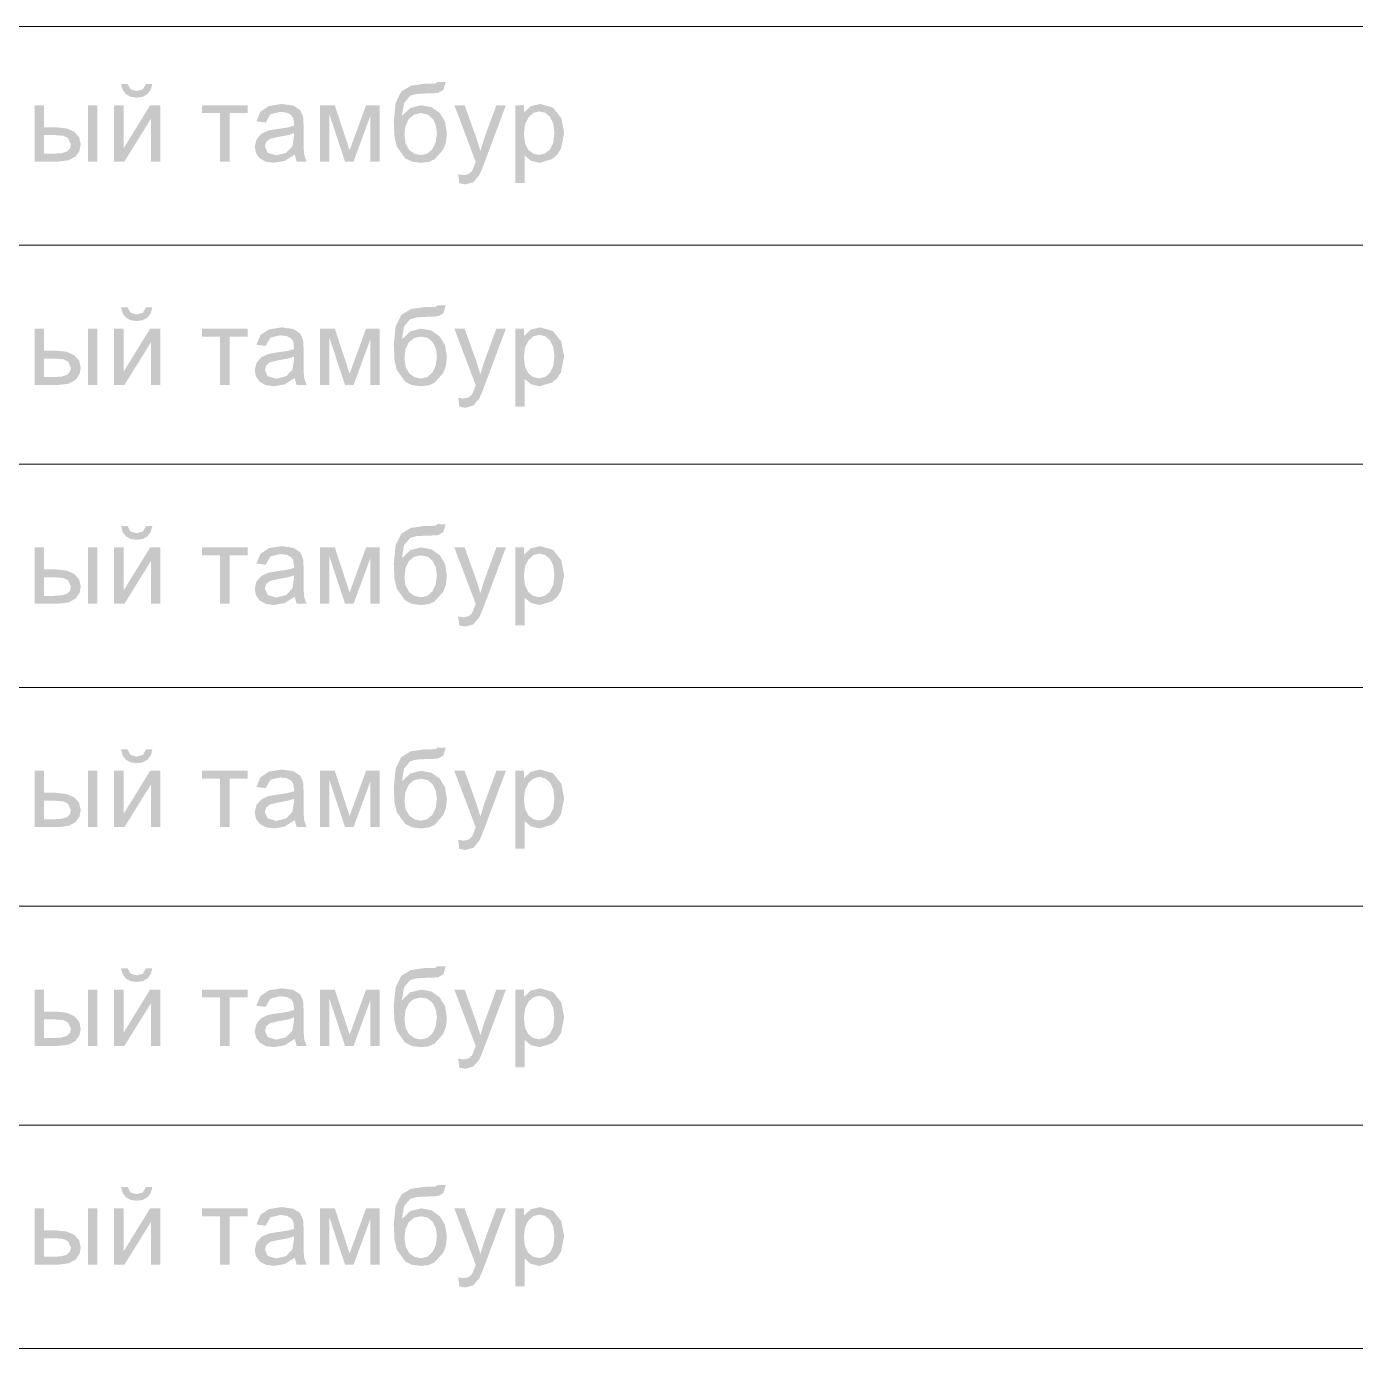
# Model space of a CAD drawing. Header units: millimetres. Extents: x 0 to 420, y 0 to 297.
# Drawn here: x 41.22 to 53.3, y 212.85 to 224.87 of the extents above; entities that cross this region are included whole.
import ezdxf

# ---------------------------------------------------------------- set-up
doc = ezdxf.new("R2010")
doc.units = ezdxf.units.MM

msp = doc.modelspace()

# ---------------------------------------------------------------- hatches: boundary and pattern name
h = msp.add_hatch(color=251)
h.paths.add_polyline_path([(42.01289, 224.159078), (42.099982, 224.159078), (42.099982, 223.768818), (42.340312, 224.159078), (42.434019, 224.159078), (42.434019, 223.646999), (42.347478, 223.646999), (42.347478, 224.035055), (42.106597, 223.646999), (42.01289, 223.646999)], flags=0)
h.paths.add_polyline_path([(42.301727, 224.353106), (42.360707, 224.353106), (42.345893, 224.299776), (42.31661, 224.260502), (42.273546, 224.235973), (42.218494, 224.22798), (42.162752, 224.235904), (42.119826, 224.25995), (42.090129, 224.299293), (42.075729, 224.353106), (42.13526, 224.353106), (42.161718, 224.304048), (42.215737, 224.288062), (42.274717, 224.303497)], flags=0)
h = msp.add_hatch(color=251)
h.paths.add_polyline_path([(44.951554, 224.370745), (45.028173, 224.370194), (45.005022, 224.297984), (44.959822, 224.272077), (44.918757, 224.267874), (44.851233, 224.266565), (44.760765, 224.26126), (44.70461, 224.245619), (44.648386, 224.178922), (44.629093, 224.062064), (44.705712, 224.134825), (44.804931, 224.159078), (44.897122, 224.141715), (44.971949, 224.089625), (45.021559, 224.008183), (45.038095, 223.902763), (45.029551, 223.820908), (45.004471, 223.755589), (44.925647, 223.666843), (44.87149, 223.643278), (44.801624, 223.635424), (44.720182, 223.645759), (44.65941, 223.676765), (44.58224, 223.7837), (44.561914, 223.873066), (44.55523, 224.010801), (44.572249, 224.180369), (44.623581, 224.284204), (44.710811, 224.337052), (44.835248, 224.35476), (44.904701, 224.355311), (44.93612, 224.357516)], flags=0)
h.paths.add_polyline_path([(44.947144, 223.904968), (44.937636, 223.97759), (44.909111, 224.036157), (44.863566, 224.074604), (44.802726, 224.08742), (44.738578, 224.073846), (44.691381, 224.033401), (44.661891, 223.97008), (44.652244, 223.888983), (44.662993, 223.81009), (44.695239, 223.752281), (44.743539, 223.717072), (44.802175, 223.705428), (44.860535, 223.719071), (44.906906, 223.759998), (44.936947, 223.823595)], flags=0)
h = msp.add_hatch(color=251)
h.paths.add_polyline_path([(41.774838, 224.159078), (41.861379, 224.159078), (41.861379, 223.646999), (41.774838, 223.646999)], flags=0)
h.paths.add_polyline_path([(41.289218, 224.159078), (41.375758, 224.159078), (41.375758, 223.958987), (41.486001, 223.958987), (41.581086, 223.948376), (41.651366, 223.917095), (41.69505, 223.867623), (41.709795, 223.802442), (41.69753, 223.742566), (41.661288, 223.692199), (41.598036, 223.65823), (41.505845, 223.646999), (41.289218, 223.646999)], flags=0)
h.paths.add_polyline_path([(41.375758, 223.718657), (41.46726, 223.718657), (41.53754, 223.723618), (41.584669, 223.738501), (41.61099, 223.764408), (41.619947, 223.801891), (41.593488, 223.860871), (41.551665, 223.880714), (41.478836, 223.887329), (41.375758, 223.887329)], flags=0)
for points in [[(42.811043, 224.159078), (43.227211, 224.159078), (43.227211, 224.08742), (43.062397, 224.08742), (43.062397, 223.646999), (42.976408, 223.646999), (42.976408, 224.08742), (42.811043, 224.08742)], [(43.884352, 224.159078), (44.019399, 224.159078), (44.153896, 223.749525), (44.303275, 224.159078), (44.428401, 224.159078), (44.428401, 223.646999), (44.341309, 223.646999), (44.341309, 224.059308), (44.189725, 223.646999), (44.112004, 223.646999), (43.969239, 224.079152), (43.969239, 223.646999), (43.884352, 223.646999)], [(45.150799, 223.449664), (45.141428, 223.531244), (45.191038, 223.523527), (45.236789, 223.533449), (45.265452, 223.559907), (45.276269, 223.58292), (45.292461, 223.62495), (45.300178, 223.645897), (45.105599, 224.159078), (45.199306, 224.159078), (45.305691, 223.862524), (45.342622, 223.744013), (45.378451, 223.860871), (45.488143, 224.159078), (45.574684, 224.159078), (45.380105, 223.63818), (45.352062, 223.567004), (45.331046, 223.521873), (45.27813, 223.459035), (45.207023, 223.439191)], [(42.811043, 222.127078), (43.227211, 222.127078), (43.227211, 222.05542), (43.062397, 222.05542), (43.062397, 221.614999), (42.976408, 221.614999), (42.976408, 222.05542), (42.811043, 222.05542)], [(43.884352, 222.127078), (44.019399, 222.127078), (44.153896, 221.717525), (44.303275, 222.127078), (44.428401, 222.127078), (44.428401, 221.614999), (44.341309, 221.614999), (44.341309, 222.027308), (44.189725, 221.614999), (44.112004, 221.614999), (43.969239, 222.047152), (43.969239, 221.614999), (43.884352, 221.614999)], [(45.150799, 221.417664), (45.141428, 221.499244), (45.191038, 221.491527), (45.236789, 221.501449), (45.265452, 221.527907), (45.276269, 221.55092), (45.292461, 221.592951), (45.300178, 221.613897), (45.105599, 222.127078), (45.199306, 222.127078), (45.305691, 221.830524), (45.342622, 221.712013), (45.378451, 221.828871), (45.488143, 222.127078), (45.574684, 222.127078), (45.380105, 221.60618), (45.352062, 221.535004), (45.331046, 221.489873), (45.27813, 221.427035), (45.207023, 221.407191)], [(42.811043, 220.137411), (43.227211, 220.137411), (43.227211, 220.065753), (43.062397, 220.065753), (43.062397, 219.625332), (42.976408, 219.625332), (42.976408, 220.065753), (42.811043, 220.065753)], [(43.884352, 220.137411), (44.019399, 220.137411), (44.153896, 219.727858), (44.303275, 220.137411), (44.428401, 220.137411), (44.428401, 219.625332), (44.341309, 219.625332), (44.341309, 220.037641), (44.189725, 219.625332), (44.112004, 219.625332), (43.969239, 220.057485), (43.969239, 219.625332), (43.884352, 219.625332)], [(45.150799, 219.427997), (45.141428, 219.509577), (45.191038, 219.50186), (45.236789, 219.511782), (45.265452, 219.53824), (45.276269, 219.561254), (45.292461, 219.603284), (45.300178, 219.62423), (45.105599, 220.137411), (45.199306, 220.137411), (45.305691, 219.840858), (45.342622, 219.722346), (45.378451, 219.839204), (45.488143, 220.137411), (45.574684, 220.137411), (45.380105, 219.616513), (45.352062, 219.545337), (45.331046, 219.500207), (45.27813, 219.437368), (45.207023, 219.417524)], [(42.811043, 218.105411), (43.227211, 218.105411), (43.227211, 218.033753), (43.062397, 218.033753), (43.062397, 217.593332), (42.976408, 217.593332), (42.976408, 218.033753), (42.811043, 218.033753)], [(43.884352, 218.105411), (44.019399, 218.105411), (44.153896, 217.695859), (44.303275, 218.105411), (44.428401, 218.105411), (44.428401, 217.593332), (44.341309, 217.593332), (44.341309, 218.005641), (44.189725, 217.593332), (44.112004, 217.593332), (43.969239, 218.025485), (43.969239, 217.593332), (43.884352, 217.593332)], [(45.150799, 217.395997), (45.141428, 217.477577), (45.191038, 217.46986), (45.236789, 217.479782), (45.265452, 217.50624), (45.276269, 217.529254), (45.292461, 217.571284), (45.300178, 217.59223), (45.105599, 218.105411), (45.199306, 218.105411), (45.305691, 217.808858), (45.342622, 217.690346), (45.378451, 217.807204), (45.488143, 218.105411), (45.574684, 218.105411), (45.380105, 217.584513), (45.352062, 217.513337), (45.331046, 217.468207), (45.27813, 217.405368), (45.207023, 217.385524)], [(42.811043, 216.115745), (43.227211, 216.115745), (43.227211, 216.044087), (43.062397, 216.044087), (43.062397, 215.603666), (42.976408, 215.603666), (42.976408, 216.044087), (42.811043, 216.044087)], [(43.884352, 216.115745), (44.019399, 216.115745), (44.153896, 215.706192), (44.303275, 216.115745), (44.428401, 216.115745), (44.428401, 215.603666), (44.341309, 215.603666), (44.341309, 216.015975), (44.189725, 215.603666), (44.112004, 215.603666), (43.969239, 216.035819), (43.969239, 215.603666), (43.884352, 215.603666)], [(45.150799, 215.406331), (45.141428, 215.487911), (45.191038, 215.480194), (45.236789, 215.490115), (45.265452, 215.516574), (45.276269, 215.539587), (45.292461, 215.581617), (45.300178, 215.602563), (45.105599, 216.115745), (45.199306, 216.115745), (45.305691, 215.819191), (45.342622, 215.70068), (45.378451, 215.817537), (45.488143, 216.115745), (45.574684, 216.115745), (45.380105, 215.594846), (45.352062, 215.523671), (45.331046, 215.47854), (45.27813, 215.415701), (45.207023, 215.395858)], [(42.811043, 214.126078), (43.227211, 214.126078), (43.227211, 214.05442), (43.062397, 214.05442), (43.062397, 213.613999), (42.976408, 213.613999), (42.976408, 214.05442), (42.811043, 214.05442)], [(43.884352, 214.126078), (44.019399, 214.126078), (44.153896, 213.716525), (44.303275, 214.126078), (44.428401, 214.126078), (44.428401, 213.613999), (44.341309, 213.613999), (44.341309, 214.026308), (44.189725, 213.613999), (44.112004, 213.613999), (43.969239, 214.046152), (43.969239, 213.613999), (43.884352, 213.613999)], [(45.150799, 213.416664), (45.141428, 213.498244), (45.191038, 213.490527), (45.236789, 213.500449), (45.265452, 213.526907), (45.276269, 213.54992), (45.292461, 213.591951), (45.300178, 213.612897), (45.105599, 214.126078), (45.199306, 214.126078), (45.305691, 213.829524), (45.342622, 213.711013), (45.378451, 213.827871), (45.488143, 214.126078), (45.574684, 214.126078), (45.380105, 213.60518), (45.352062, 213.534004), (45.331046, 213.488873), (45.27813, 213.426035), (45.207023, 213.406191)]]:
    msp.add_hatch(color=251).paths.add_polyline_path(points, flags=0)
h = msp.add_hatch(color=251)
h.paths.add_polyline_path([(43.654865, 223.710389), (43.56171, 223.65196), (43.465798, 223.635424), (43.391109, 223.645759), (43.336263, 223.676765), (43.302294, 223.723618), (43.291063, 223.782047), (43.308151, 223.850398), (43.352799, 223.900558), (43.415638, 223.929221), (43.492808, 223.94245), (43.58362, 223.95568), (43.647148, 223.972216), (43.647699, 223.994816), (43.641567, 224.039947), (43.623446, 224.069781), (43.581691, 224.091623), (43.524227, 224.098996), (43.433828, 224.077498), (43.390833, 224.001431), (43.305946, 224.013006), (43.34398, 224.1012), (43.420599, 224.152464), (43.536905, 224.170654), (43.643289, 224.15522), (43.703923, 224.116083), (43.730933, 224.057654), (43.735342, 223.977177), (43.735342, 223.861422), (43.736652, 223.762685), (43.740855, 223.708184), (43.762903, 223.646999), (43.671953, 223.646999)], flags=0)
h.paths.add_polyline_path([(43.647148, 223.903865), (43.588099, 223.885951), (43.505486, 223.871344), (43.429969, 223.853705), (43.395794, 223.825593), (43.383667, 223.784252), (43.409574, 223.726374), (43.486744, 223.703223), (43.576041, 223.725272), (43.633368, 223.785354), (43.647148, 223.872446)], flags=0)
h = msp.add_hatch(color=251)
h.paths.add_polyline_path([(45.65944, 223.450766), (45.65944, 224.159078), (45.738815, 224.159078), (45.738815, 224.092932), (45.801654, 224.15081), (45.887092, 224.170654), (46.002847, 224.137029), (46.078364, 224.041669), (46.104271, 223.907173), (46.076159, 223.76551), (46.041501, 223.709838), (45.994028, 223.669048), (45.881029, 223.635424), (45.802756, 223.653614), (45.746532, 223.699916), (45.746532, 223.450766)], flags=0)
h.paths.add_polyline_path([(45.738264, 223.900007), (45.748186, 223.813948), (45.777951, 223.753935), (45.822118, 223.718726), (45.874965, 223.707082), (45.928709, 223.719139), (45.974184, 223.755589), (46.00519, 223.818014), (46.015525, 223.907724), (46.005328, 223.992956), (45.975287, 224.053796), (45.930983, 224.090521), (45.878824, 224.102854), (45.826665, 224.089763), (45.780708, 224.05104), (45.748737, 223.987306)], flags=0)
h = msp.add_hatch(color=251)
h.paths.add_polyline_path([(42.01289, 222.127078), (42.099982, 222.127078), (42.099982, 221.736818), (42.340312, 222.127078), (42.434019, 222.127078), (42.434019, 221.614999), (42.347478, 221.614999), (42.347478, 222.003055), (42.106597, 221.614999), (42.01289, 221.614999)], flags=0)
h.paths.add_polyline_path([(42.301727, 222.321106), (42.360707, 222.321106), (42.345893, 222.267776), (42.31661, 222.228502), (42.273546, 222.203973), (42.218494, 222.19598), (42.162752, 222.203904), (42.119826, 222.227951), (42.090129, 222.267293), (42.075729, 222.321106), (42.13526, 222.321106), (42.161718, 222.272048), (42.215737, 222.256062), (42.274717, 222.271497)], flags=0)
h = msp.add_hatch(color=251)
h.paths.add_polyline_path([(44.951554, 222.338745), (45.028173, 222.338194), (45.005022, 222.265984), (44.959822, 222.240077), (44.918757, 222.235874), (44.851233, 222.234565), (44.760765, 222.22926), (44.70461, 222.213619), (44.648386, 222.146922), (44.629093, 222.030064), (44.705712, 222.102825), (44.804931, 222.127078), (44.897122, 222.109715), (44.971949, 222.057625), (45.021559, 221.976183), (45.038095, 221.870763), (45.029551, 221.788908), (45.004471, 221.723589), (44.925647, 221.634843), (44.87149, 221.611278), (44.801624, 221.603424), (44.720182, 221.613759), (44.65941, 221.644765), (44.58224, 221.751701), (44.561914, 221.841066), (44.55523, 221.978801), (44.572249, 222.148369), (44.623581, 222.252204), (44.710811, 222.305052), (44.835248, 222.32276), (44.904701, 222.323311), (44.93612, 222.325516)], flags=0)
h.paths.add_polyline_path([(44.947144, 221.872968), (44.937636, 221.94559), (44.909111, 222.004157), (44.863566, 222.042604), (44.802726, 222.05542), (44.738578, 222.041846), (44.691381, 222.001401), (44.661891, 221.93808), (44.652244, 221.856983), (44.662993, 221.77809), (44.695239, 221.720281), (44.743539, 221.685072), (44.802175, 221.673428), (44.860535, 221.687071), (44.906906, 221.727998), (44.936947, 221.791595)], flags=0)
h = msp.add_hatch(color=251)
h.paths.add_polyline_path([(41.774838, 222.127078), (41.861379, 222.127078), (41.861379, 221.614999), (41.774838, 221.614999)], flags=0)
h.paths.add_polyline_path([(41.289218, 222.127078), (41.375758, 222.127078), (41.375758, 221.926987), (41.486001, 221.926987), (41.581086, 221.916376), (41.651366, 221.885095), (41.69505, 221.835623), (41.709795, 221.770442), (41.69753, 221.710566), (41.661288, 221.660199), (41.598036, 221.62623), (41.505845, 221.614999), (41.289218, 221.614999)], flags=0)
h.paths.add_polyline_path([(41.375758, 221.686657), (41.46726, 221.686657), (41.53754, 221.691618), (41.584669, 221.706501), (41.61099, 221.732408), (41.619947, 221.769891), (41.593488, 221.828871), (41.551665, 221.848714), (41.478836, 221.855329), (41.375758, 221.855329)], flags=0)
h = msp.add_hatch(color=251)
h.paths.add_polyline_path([(43.654865, 221.678389), (43.56171, 221.61996), (43.465798, 221.603424), (43.391109, 221.613759), (43.336263, 221.644765), (43.302294, 221.691618), (43.291063, 221.750047), (43.308151, 221.818398), (43.352799, 221.868558), (43.415638, 221.897221), (43.492808, 221.910451), (43.58362, 221.92368), (43.647148, 221.940216), (43.647699, 221.962816), (43.641567, 222.007947), (43.623446, 222.037781), (43.581691, 222.059623), (43.524227, 222.066996), (43.433828, 222.045498), (43.390833, 221.969431), (43.305946, 221.981006), (43.34398, 222.069201), (43.420599, 222.120464), (43.536905, 222.138654), (43.643289, 222.12322), (43.703923, 222.084083), (43.730933, 222.025654), (43.735342, 221.945177), (43.735342, 221.829422), (43.736652, 221.730685), (43.740855, 221.676184), (43.762903, 221.614999), (43.671953, 221.614999)], flags=0)
h.paths.add_polyline_path([(43.647148, 221.871865), (43.588099, 221.853951), (43.505486, 221.839344), (43.429969, 221.821705), (43.395794, 221.793593), (43.383667, 221.752252), (43.409574, 221.694374), (43.486744, 221.671223), (43.576041, 221.693272), (43.633368, 221.753354), (43.647148, 221.840446)], flags=0)
h = msp.add_hatch(color=251)
h.paths.add_polyline_path([(45.65944, 221.418766), (45.65944, 222.127078), (45.738815, 222.127078), (45.738815, 222.060932), (45.801654, 222.11881), (45.887092, 222.138654), (46.002847, 222.105029), (46.078364, 222.009669), (46.104271, 221.875173), (46.076159, 221.73351), (46.041501, 221.677838), (45.994028, 221.637048), (45.881029, 221.603424), (45.802756, 221.621614), (45.746532, 221.667916), (45.746532, 221.418766)], flags=0)
h.paths.add_polyline_path([(45.738264, 221.868007), (45.748186, 221.781948), (45.777951, 221.721935), (45.822118, 221.686726), (45.874965, 221.675082), (45.928709, 221.687139), (45.974184, 221.723589), (46.00519, 221.786014), (46.015525, 221.875724), (46.005328, 221.960956), (45.975287, 222.021796), (45.930983, 222.058521), (45.878824, 222.070854), (45.826665, 222.057763), (45.780708, 222.01904), (45.748737, 221.955306)], flags=0)
h = msp.add_hatch(color=251)
h.paths.add_polyline_path([(42.01289, 220.137411), (42.099982, 220.137411), (42.099982, 219.747151), (42.340312, 220.137411), (42.434019, 220.137411), (42.434019, 219.625332), (42.347478, 219.625332), (42.347478, 220.013388), (42.106597, 219.625332), (42.01289, 219.625332)], flags=0)
h.paths.add_polyline_path([(42.301727, 220.331439), (42.360707, 220.331439), (42.345893, 220.278109), (42.31661, 220.238835), (42.273546, 220.214306), (42.218494, 220.206313), (42.162752, 220.214237), (42.119826, 220.238284), (42.090129, 220.277627), (42.075729, 220.331439), (42.13526, 220.331439), (42.161718, 220.282381), (42.215737, 220.266396), (42.274717, 220.28183)], flags=0)
h = msp.add_hatch(color=251)
h.paths.add_polyline_path([(44.951554, 220.349078), (45.028173, 220.348527), (45.005022, 220.276318), (44.959822, 220.250411), (44.918757, 220.246208), (44.851233, 220.244898), (44.760765, 220.239593), (44.70461, 220.223952), (44.648386, 220.157255), (44.629093, 220.040398), (44.705712, 220.113158), (44.804931, 220.137411), (44.897122, 220.120048), (44.971949, 220.067958), (45.021559, 219.986516), (45.038095, 219.881096), (45.029551, 219.799241), (45.004471, 219.733922), (44.925647, 219.645176), (44.87149, 219.621612), (44.801624, 219.613757), (44.720182, 219.624092), (44.65941, 219.655098), (44.58224, 219.762034), (44.561914, 219.8514), (44.55523, 219.989135), (44.572249, 220.158702), (44.623581, 220.262537), (44.710811, 220.315385), (44.835248, 220.333093), (44.904701, 220.333644), (44.93612, 220.335849)], flags=0)
h.paths.add_polyline_path([(44.947144, 219.883301), (44.937636, 219.955924), (44.909111, 220.01449), (44.863566, 220.052938), (44.802726, 220.065753), (44.738578, 220.05218), (44.691381, 220.011734), (44.661891, 219.948414), (44.652244, 219.867316), (44.662993, 219.788423), (44.695239, 219.730615), (44.743539, 219.695406), (44.802175, 219.683761), (44.860535, 219.697404), (44.906906, 219.738332), (44.936947, 219.801928)], flags=0)
h = msp.add_hatch(color=251)
h.paths.add_polyline_path([(41.774838, 220.137411), (41.861379, 220.137411), (41.861379, 219.625332), (41.774838, 219.625332)], flags=0)
h.paths.add_polyline_path([(41.289218, 220.137411), (41.375758, 220.137411), (41.375758, 219.93732), (41.486001, 219.93732), (41.581086, 219.926709), (41.651366, 219.895428), (41.69505, 219.845956), (41.709795, 219.780775), (41.69753, 219.720899), (41.661288, 219.670532), (41.598036, 219.636563), (41.505845, 219.625332), (41.289218, 219.625332)], flags=0)
h.paths.add_polyline_path([(41.375758, 219.69699), (41.46726, 219.69699), (41.53754, 219.701951), (41.584669, 219.716834), (41.61099, 219.742741), (41.619947, 219.780224), (41.593488, 219.839204), (41.551665, 219.859048), (41.478836, 219.865662), (41.375758, 219.865662)], flags=0)
h = msp.add_hatch(color=251)
h.paths.add_polyline_path([(43.654865, 219.688722), (43.56171, 219.630293), (43.465798, 219.613757), (43.391109, 219.624092), (43.336263, 219.655098), (43.302294, 219.701951), (43.291063, 219.76038), (43.308151, 219.828731), (43.352799, 219.878891), (43.415638, 219.907555), (43.492808, 219.920784), (43.58362, 219.934013), (43.647148, 219.950549), (43.647699, 219.973149), (43.641567, 220.01828), (43.623446, 220.048115), (43.581691, 220.069956), (43.524227, 220.077329), (43.433828, 220.055832), (43.390833, 219.979764), (43.305946, 219.991339), (43.34398, 220.079534), (43.420599, 220.130797), (43.536905, 220.148987), (43.643289, 220.133553), (43.703923, 220.094417), (43.730933, 220.035988), (43.735342, 219.95551), (43.735342, 219.839755), (43.736652, 219.741019), (43.740855, 219.686517), (43.762903, 219.625332), (43.671953, 219.625332)], flags=0)
h.paths.add_polyline_path([(43.647148, 219.882199), (43.588099, 219.864284), (43.505486, 219.849677), (43.429969, 219.832038), (43.395794, 219.803926), (43.383667, 219.762585), (43.409574, 219.704707), (43.486744, 219.681556), (43.576041, 219.703605), (43.633368, 219.763687), (43.647148, 219.85078)], flags=0)
h = msp.add_hatch(color=251)
h.paths.add_polyline_path([(45.65944, 219.4291), (45.65944, 220.137411), (45.738815, 220.137411), (45.738815, 220.071266), (45.801654, 220.129143), (45.887092, 220.148987), (46.002847, 220.115363), (46.078364, 220.020003), (46.104271, 219.885506), (46.076159, 219.743844), (46.041501, 219.688171), (45.994028, 219.647381), (45.881029, 219.613757), (45.802756, 219.631947), (45.746532, 219.678249), (45.746532, 219.4291)], flags=0)
h.paths.add_polyline_path([(45.738264, 219.87834), (45.748186, 219.792282), (45.777951, 219.732268), (45.822118, 219.697059), (45.874965, 219.685415), (45.928709, 219.697473), (45.974184, 219.733922), (46.00519, 219.796347), (46.015525, 219.886057), (46.005328, 219.971289), (45.975287, 220.032129), (45.930983, 220.068854), (45.878824, 220.081187), (45.826665, 220.068096), (45.780708, 220.029373), (45.748737, 219.965639)], flags=0)
h = msp.add_hatch(color=251)
h.paths.add_polyline_path([(42.01289, 218.105411), (42.099982, 218.105411), (42.099982, 217.715151), (42.340312, 218.105411), (42.434019, 218.105411), (42.434019, 217.593332), (42.347478, 217.593332), (42.347478, 217.981388), (42.106597, 217.593332), (42.01289, 217.593332)], flags=0)
h.paths.add_polyline_path([(42.301727, 218.299439), (42.360707, 218.299439), (42.345893, 218.246109), (42.31661, 218.206835), (42.273546, 218.182306), (42.218494, 218.174313), (42.162752, 218.182237), (42.119826, 218.206284), (42.090129, 218.245627), (42.075729, 218.299439), (42.13526, 218.299439), (42.161718, 218.250381), (42.215737, 218.234396), (42.274717, 218.24983)], flags=0)
h = msp.add_hatch(color=251)
h.paths.add_polyline_path([(44.951554, 218.317078), (45.028173, 218.316527), (45.005022, 218.244318), (44.959822, 218.218411), (44.918757, 218.214208), (44.851233, 218.212898), (44.760765, 218.207593), (44.70461, 218.191952), (44.648386, 218.125255), (44.629093, 218.008398), (44.705712, 218.081158), (44.804931, 218.105411), (44.897122, 218.088048), (44.971949, 218.035958), (45.021559, 217.954516), (45.038095, 217.849096), (45.029551, 217.767241), (45.004471, 217.701922), (44.925647, 217.613176), (44.87149, 217.589612), (44.801624, 217.581757), (44.720182, 217.592092), (44.65941, 217.623098), (44.58224, 217.730034), (44.561914, 217.8194), (44.55523, 217.957135), (44.572249, 218.126702), (44.623581, 218.230537), (44.710811, 218.283385), (44.835248, 218.301093), (44.904701, 218.301644), (44.93612, 218.303849)], flags=0)
h.paths.add_polyline_path([(44.947144, 217.851301), (44.937636, 217.923924), (44.909111, 217.98249), (44.863566, 218.020938), (44.802726, 218.033753), (44.738578, 218.02018), (44.691381, 217.979734), (44.661891, 217.916414), (44.652244, 217.835316), (44.662993, 217.756423), (44.695239, 217.698615), (44.743539, 217.663406), (44.802175, 217.651761), (44.860535, 217.665404), (44.906906, 217.706332), (44.936947, 217.769928)], flags=0)
h = msp.add_hatch(color=251)
h.paths.add_polyline_path([(41.774838, 218.105411), (41.861379, 218.105411), (41.861379, 217.593332), (41.774838, 217.593332)], flags=0)
h.paths.add_polyline_path([(41.289218, 218.105411), (41.375758, 218.105411), (41.375758, 217.90532), (41.486001, 217.90532), (41.581086, 217.894709), (41.651366, 217.863428), (41.69505, 217.813956), (41.709795, 217.748775), (41.69753, 217.688899), (41.661288, 217.638532), (41.598036, 217.604563), (41.505845, 217.593332), (41.289218, 217.593332)], flags=0)
h.paths.add_polyline_path([(41.375758, 217.66499), (41.46726, 217.66499), (41.53754, 217.669951), (41.584669, 217.684834), (41.61099, 217.710741), (41.619947, 217.748224), (41.593488, 217.807204), (41.551665, 217.827048), (41.478836, 217.833662), (41.375758, 217.833662)], flags=0)
h = msp.add_hatch(color=251)
h.paths.add_polyline_path([(43.654865, 217.656722), (43.56171, 217.598293), (43.465798, 217.581757), (43.391109, 217.592092), (43.336263, 217.623098), (43.302294, 217.669951), (43.291063, 217.72838), (43.308151, 217.796731), (43.352799, 217.846891), (43.415638, 217.875555), (43.492808, 217.888784), (43.58362, 217.902013), (43.647148, 217.918549), (43.647699, 217.941149), (43.641567, 217.98628), (43.623446, 218.016115), (43.581691, 218.037956), (43.524227, 218.045329), (43.433828, 218.023832), (43.390833, 217.947764), (43.305946, 217.959339), (43.34398, 218.047534), (43.420599, 218.098797), (43.536905, 218.116987), (43.643289, 218.101553), (43.703923, 218.062417), (43.730933, 218.003988), (43.735342, 217.92351), (43.735342, 217.807755), (43.736652, 217.709019), (43.740855, 217.654517), (43.762903, 217.593332), (43.671953, 217.593332)], flags=0)
h.paths.add_polyline_path([(43.647148, 217.850199), (43.588099, 217.832284), (43.505486, 217.817677), (43.429969, 217.800038), (43.395794, 217.771926), (43.383667, 217.730585), (43.409574, 217.672707), (43.486744, 217.649556), (43.576041, 217.671605), (43.633368, 217.731687), (43.647148, 217.81878)], flags=0)
h = msp.add_hatch(color=251)
h.paths.add_polyline_path([(45.65944, 217.3971), (45.65944, 218.105411), (45.738815, 218.105411), (45.738815, 218.039266), (45.801654, 218.097143), (45.887092, 218.116987), (46.002847, 218.083363), (46.078364, 217.988003), (46.104271, 217.853506), (46.076159, 217.711844), (46.041501, 217.656171), (45.994028, 217.615381), (45.881029, 217.581757), (45.802756, 217.599947), (45.746532, 217.646249), (45.746532, 217.3971)], flags=0)
h.paths.add_polyline_path([(45.738264, 217.84634), (45.748186, 217.760282), (45.777951, 217.700268), (45.822118, 217.665059), (45.874965, 217.653415), (45.928709, 217.665473), (45.974184, 217.701922), (46.00519, 217.764347), (46.015525, 217.854057), (46.005328, 217.939289), (45.975287, 218.000129), (45.930983, 218.036854), (45.878824, 218.049187), (45.826665, 218.036096), (45.780708, 217.997373), (45.748737, 217.933639)], flags=0)
h = msp.add_hatch(color=251)
h.paths.add_polyline_path([(42.01289, 216.115745), (42.099982, 216.115745), (42.099982, 215.725484), (42.340312, 216.115745), (42.434019, 216.115745), (42.434019, 215.603666), (42.347478, 215.603666), (42.347478, 215.991721), (42.106597, 215.603666), (42.01289, 215.603666)], flags=0)
h.paths.add_polyline_path([(42.301727, 216.309773), (42.360707, 216.309773), (42.345893, 216.256442), (42.31661, 216.217168), (42.273546, 216.192639), (42.218494, 216.184647), (42.162752, 216.19257), (42.119826, 216.216617), (42.090129, 216.25596), (42.075729, 216.309773), (42.13526, 216.309773), (42.161718, 216.260714), (42.215737, 216.244729), (42.274717, 216.260163)], flags=0)
h = msp.add_hatch(color=251)
h.paths.add_polyline_path([(44.951554, 216.327411), (45.028173, 216.32686), (45.005022, 216.254651), (44.959822, 216.228744), (44.918757, 216.224541), (44.851233, 216.223232), (44.760765, 216.217926), (44.70461, 216.202286), (44.648386, 216.135589), (44.629093, 216.018731), (44.705712, 216.091491), (44.804931, 216.115745), (44.897122, 216.098382), (44.971949, 216.046292), (45.021559, 215.96485), (45.038095, 215.85943), (45.029551, 215.777574), (45.004471, 215.712255), (44.925647, 215.62351), (44.87149, 215.599945), (44.801624, 215.59209), (44.720182, 215.602426), (44.65941, 215.633431), (44.58224, 215.740367), (44.561914, 215.829733), (44.55523, 215.967468), (44.572249, 216.137035), (44.623581, 216.240871), (44.710811, 216.293718), (44.835248, 216.311426), (44.904701, 216.311977), (44.93612, 216.314182)], flags=0)
h.paths.add_polyline_path([(44.947144, 215.861635), (44.937636, 215.934257), (44.909111, 215.992824), (44.863566, 216.031271), (44.802726, 216.044087), (44.738578, 216.030513), (44.691381, 215.990068), (44.661891, 215.926747), (44.652244, 215.845649), (44.662993, 215.766757), (44.695239, 215.708948), (44.743539, 215.673739), (44.802175, 215.662095), (44.860535, 215.675737), (44.906906, 215.716665), (44.936947, 215.780261)], flags=0)
h = msp.add_hatch(color=251)
h.paths.add_polyline_path([(43.654865, 215.667056), (43.56171, 215.608627), (43.465798, 215.59209), (43.391109, 215.602426), (43.336263, 215.633431), (43.302294, 215.680285), (43.291063, 215.738714), (43.308151, 215.807064), (43.352799, 215.857225), (43.415638, 215.885888), (43.492808, 215.899117), (43.58362, 215.912346), (43.647148, 215.928883), (43.647699, 215.951483), (43.641567, 215.996613), (43.623446, 216.026448), (43.581691, 216.04829), (43.524227, 216.055662), (43.433828, 216.034165), (43.390833, 215.958097), (43.305946, 215.969673), (43.34398, 216.057867), (43.420599, 216.10913), (43.536905, 216.12732), (43.643289, 216.111886), (43.703923, 216.07275), (43.730933, 216.014321), (43.735342, 215.933844), (43.735342, 215.818089), (43.736652, 215.719352), (43.740855, 215.664851), (43.762903, 215.603666), (43.671953, 215.603666)], flags=0)
h.paths.add_polyline_path([(43.647148, 215.860532), (43.588099, 215.842618), (43.505486, 215.82801), (43.429969, 215.810372), (43.395794, 215.78226), (43.383667, 215.740918), (43.409574, 215.683041), (43.486744, 215.65989), (43.576041, 215.681938), (43.633368, 215.742021), (43.647148, 215.829113)], flags=0)
h = msp.add_hatch(color=251)
h.paths.add_polyline_path([(45.65944, 215.407433), (45.65944, 216.115745), (45.738815, 216.115745), (45.738815, 216.049599), (45.801654, 216.107477), (45.887092, 216.12732), (46.002847, 216.093696), (46.078364, 215.998336), (46.104271, 215.863839), (46.076159, 215.722177), (46.041501, 215.666504), (45.994028, 215.625714), (45.881029, 215.59209), (45.802756, 215.61028), (45.746532, 215.656582), (45.746532, 215.407433)], flags=0)
h.paths.add_polyline_path([(45.738264, 215.856674), (45.748186, 215.770615), (45.777951, 215.710602), (45.822118, 215.675393), (45.874965, 215.663748), (45.928709, 215.675806), (45.974184, 215.712255), (46.00519, 215.77468), (46.015525, 215.864391), (46.005328, 215.949622), (45.975287, 216.010463), (45.930983, 216.047187), (45.878824, 216.059521), (45.826665, 216.046429), (45.780708, 216.007707), (45.748737, 215.943972)], flags=0)
h = msp.add_hatch(color=251)
h.paths.add_polyline_path([(41.774838, 216.115745), (41.861379, 216.115745), (41.861379, 215.603666), (41.774838, 215.603666)], flags=0)
h.paths.add_polyline_path([(41.289218, 216.115745), (41.375758, 216.115745), (41.375758, 215.915654), (41.486001, 215.915654), (41.581086, 215.905043), (41.651366, 215.873761), (41.69505, 215.82429), (41.709795, 215.759109), (41.69753, 215.699233), (41.661288, 215.648865), (41.598036, 215.614897), (41.505845, 215.603666), (41.289218, 215.603666)], flags=0)
h.paths.add_polyline_path([(41.375758, 215.675324), (41.46726, 215.675324), (41.53754, 215.680285), (41.584669, 215.695168), (41.61099, 215.721075), (41.619947, 215.758557), (41.593488, 215.817537), (41.551665, 215.837381), (41.478836, 215.843996), (41.375758, 215.843996)], flags=0)
h = msp.add_hatch(color=251)
h.paths.add_polyline_path([(42.01289, 214.126078), (42.099982, 214.126078), (42.099982, 213.735818), (42.340312, 214.126078), (42.434019, 214.126078), (42.434019, 213.613999), (42.347478, 213.613999), (42.347478, 214.002055), (42.106597, 213.613999), (42.01289, 213.613999)], flags=0)
h.paths.add_polyline_path([(42.301727, 214.320106), (42.360707, 214.320106), (42.345893, 214.266776), (42.31661, 214.227502), (42.273546, 214.202973), (42.218494, 214.19498), (42.162752, 214.202904), (42.119826, 214.226951), (42.090129, 214.266294), (42.075729, 214.320106), (42.13526, 214.320106), (42.161718, 214.271048), (42.215737, 214.255063), (42.274717, 214.270497)], flags=0)
h = msp.add_hatch(color=251)
h.paths.add_polyline_path([(44.951554, 214.337745), (45.028173, 214.337194), (45.005022, 214.264984), (44.959822, 214.239077), (44.918757, 214.234874), (44.851233, 214.233565), (44.760765, 214.22826), (44.70461, 214.212619), (44.648386, 214.145922), (44.629093, 214.029064), (44.705712, 214.101825), (44.804931, 214.126078), (44.897122, 214.108715), (44.971949, 214.056625), (45.021559, 213.975183), (45.038095, 213.869763), (45.029551, 213.787908), (45.004471, 213.722589), (44.925647, 213.633843), (44.87149, 213.610278), (44.801624, 213.602424), (44.720182, 213.612759), (44.65941, 213.643765), (44.58224, 213.750701), (44.561914, 213.840066), (44.55523, 213.977801), (44.572249, 214.147369), (44.623581, 214.251204), (44.710811, 214.304052), (44.835248, 214.32176), (44.904701, 214.322311), (44.93612, 214.324516)], flags=0)
h.paths.add_polyline_path([(44.947144, 213.871968), (44.937636, 213.944591), (44.909111, 214.003157), (44.863566, 214.041604), (44.802726, 214.05442), (44.738578, 214.040846), (44.691381, 214.000401), (44.661891, 213.93708), (44.652244, 213.855983), (44.662993, 213.77709), (44.695239, 213.719281), (44.743539, 213.684072), (44.802175, 213.672428), (44.860535, 213.686071), (44.906906, 213.726998), (44.936947, 213.790595)], flags=0)
h = msp.add_hatch(color=251)
h.paths.add_polyline_path([(41.774838, 214.126078), (41.861379, 214.126078), (41.861379, 213.613999), (41.774838, 213.613999)], flags=0)
h.paths.add_polyline_path([(41.289218, 214.126078), (41.375758, 214.126078), (41.375758, 213.925987), (41.486001, 213.925987), (41.581086, 213.915376), (41.651366, 213.884095), (41.69505, 213.834623), (41.709795, 213.769442), (41.69753, 213.709566), (41.661288, 213.659199), (41.598036, 213.62523), (41.505845, 213.613999), (41.289218, 213.613999)], flags=0)
h.paths.add_polyline_path([(41.375758, 213.685657), (41.46726, 213.685657), (41.53754, 213.690618), (41.584669, 213.705501), (41.61099, 213.731408), (41.619947, 213.768891), (41.593488, 213.827871), (41.551665, 213.847714), (41.478836, 213.854329), (41.375758, 213.854329)], flags=0)
h = msp.add_hatch(color=251)
h.paths.add_polyline_path([(43.654865, 213.677389), (43.56171, 213.61896), (43.465798, 213.602424), (43.391109, 213.612759), (43.336263, 213.643765), (43.302294, 213.690618), (43.291063, 213.749047), (43.308151, 213.817398), (43.352799, 213.867558), (43.415638, 213.896221), (43.492808, 213.909451), (43.58362, 213.92268), (43.647148, 213.939216), (43.647699, 213.961816), (43.641567, 214.006947), (43.623446, 214.036781), (43.581691, 214.058623), (43.524227, 214.065996), (43.433828, 214.044498), (43.390833, 213.968431), (43.305946, 213.980006), (43.34398, 214.068201), (43.420599, 214.119464), (43.536905, 214.137654), (43.643289, 214.12222), (43.703923, 214.083083), (43.730933, 214.024655), (43.735342, 213.944177), (43.735342, 213.828422), (43.736652, 213.729685), (43.740855, 213.675184), (43.762903, 213.613999), (43.671953, 213.613999)], flags=0)
h.paths.add_polyline_path([(43.647148, 213.870865), (43.588099, 213.852951), (43.505486, 213.838344), (43.429969, 213.820705), (43.395794, 213.792593), (43.383667, 213.751252), (43.409574, 213.693374), (43.486744, 213.670223), (43.576041, 213.692272), (43.633368, 213.752354), (43.647148, 213.839446)], flags=0)
h = msp.add_hatch(color=251)
h.paths.add_polyline_path([(45.65944, 213.417767), (45.65944, 214.126078), (45.738815, 214.126078), (45.738815, 214.059932), (45.801654, 214.11781), (45.887092, 214.137654), (46.002847, 214.10403), (46.078364, 214.008669), (46.104271, 213.874173), (46.076159, 213.73251), (46.041501, 213.676838), (45.994028, 213.636048), (45.881029, 213.602424), (45.802756, 213.620614), (45.746532, 213.666916), (45.746532, 213.417767)], flags=0)
h.paths.add_polyline_path([(45.738264, 213.867007), (45.748186, 213.780948), (45.777951, 213.720935), (45.822118, 213.685726), (45.874965, 213.674082), (45.928709, 213.686139), (45.974184, 213.722589), (46.00519, 213.785014), (46.015525, 213.874724), (46.005328, 213.959956), (45.975287, 214.020796), (45.930983, 214.057521), (45.878824, 214.069854), (45.826665, 214.056763), (45.780708, 214.01804), (45.748737, 213.954306)], flags=0)

# ---------------------------------------------------------------- linework, layer by layer
at = {"color": 7, "lineweight": 0}
for points in [[(28.913668, 224.874666), (77.681668, 224.874666)], [(28.913668, 222.884999), (77.681668, 222.884999)], [(28.913668, 220.895332), (77.681668, 220.895332)], [(28.913668, 218.863332), (77.681668, 218.863332)], [(28.913668, 216.873666), (77.681668, 216.873666)], [(28.913668, 214.883999), (77.681668, 214.883999)], [(28.913668, 212.851999), (77.681668, 212.851999)]]:
    msp.add_lwpolyline(points, dxfattribs=at)

doc.saveas('drawing.dxf')
